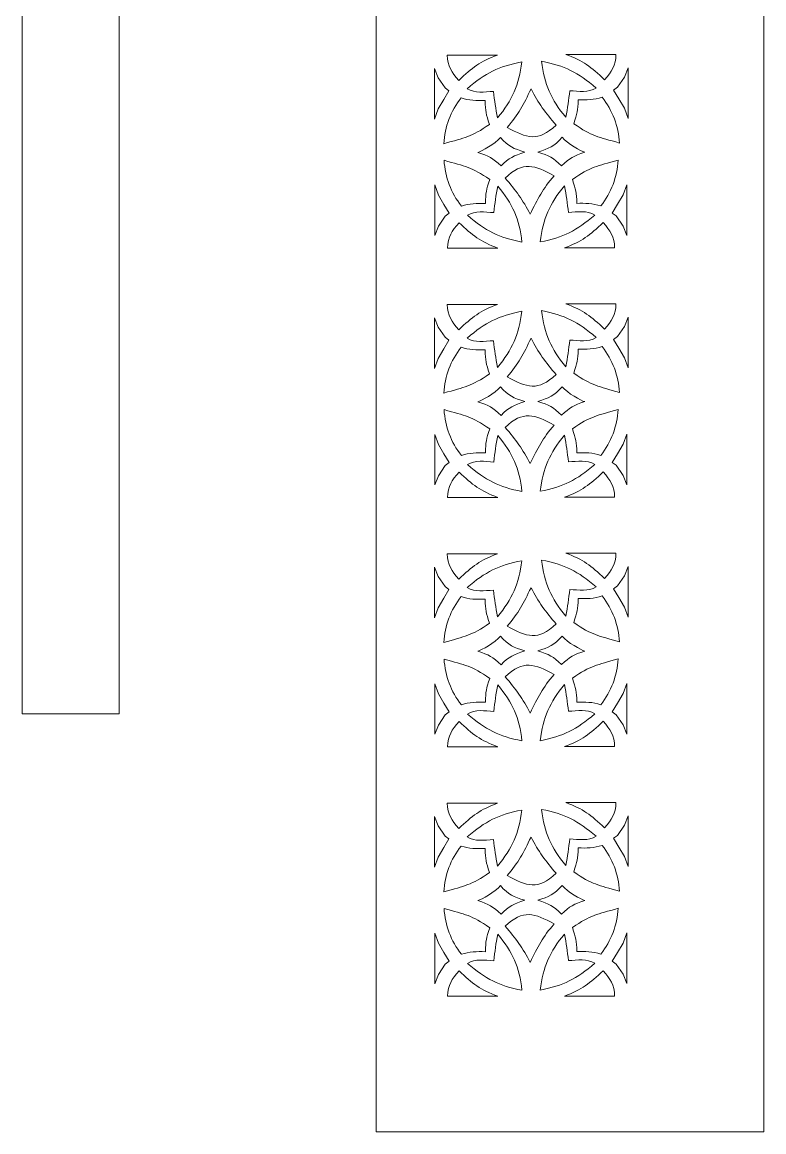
# Model space of a CAD drawing. Header units: millimetres. Extents: x -3017 to 373, y -1230 to 1400.
# Drawn here: x -1809 to -1426, y -1093 to -520 of the extents above; entities that cross this region are included whole.
import ezdxf

# ---------------------------------------------------------------- set-up
doc = ezdxf.new("R2010")
doc.units = ezdxf.units.MM
doc.header["$MEASUREMENT"] = 0
doc.layers.add('Katman 1', color=7, linetype='Continuous')

msp = doc.modelspace()

# ---------------------------------------------------------------- linework, layer by layer
at = {"layer": 'Katman 1', "color": 250, "lineweight": 20}
for points in [[(-1626.484, -1092.609), (-1426.484, -1092.609), (-1426.484, 1207.391), (-1626.484, 1207.391), (-1626.484, -1092.609)], [(-1809.1335, -876.8259), (-1759.1335, -876.8259), (-1759.1335, 1023.1741), (-1809.1335, 1023.1741), (-1809.1335, -876.8259)]]:
    msp.add_lwpolyline(points, close=True, dxfattribs=at)
for points, knots in [([(-1589.7763, -536.6975), (-1589.6307, -542.5029), (-1587.6579, -545.5013), (-1583.8586, -549.7923), (-1576.9953, -543.2429), (-1572.7833, -539.933), (-1563.8479, -536.6964), (-1563.8479, -536.6964), (-1573.4989, -536.6964), (-1573.4989, -536.6964), (-1573.4989, -536.6964), (-1583.5643, -536.6917), (-1583.5643, -536.6917), (-1583.5643, -536.6917), (-1589.7763, -536.6975), (-1589.7763, -536.6975)], [0, 0, 0, 0, 0.2, 0.2, 0.2, 0.4, 0.4, 0.4, 0.6, 0.6, 0.6, 0.8, 0.8, 0.8, 1, 1, 1, 1]), ([(-1502.7694, -536.359), (-1502.9149, -542.1644), (-1504.8878, -545.1628), (-1508.687, -549.4538), (-1515.5504, -542.9044), (-1519.7623, -539.5945), (-1528.6978, -536.3579), (-1528.6978, -536.3579), (-1519.0467, -536.3579), (-1519.0467, -536.3579), (-1519.0467, -536.3579), (-1508.9814, -536.3532), (-1508.9814, -536.3532), (-1508.9814, -536.3532), (-1502.7694, -536.359), (-1502.7694, -536.359)], [0, 0, 0, 0, 0.2, 0.2, 0.2, 0.4, 0.4, 0.4, 0.6, 0.6, 0.6, 0.8, 0.8, 0.8, 1, 1, 1, 1]), ([(-1596.3426, -543.6308), (-1596.3426, -543.6308), (-1596.4369, -569.7409), (-1596.4369, -569.7409), (-1596.4369, -569.7409), (-1594.4859, -564.5477), (-1594.4859, -564.5477), (-1594.4859, -564.5477), (-1591.6521, -559.6633), (-1591.6521, -559.6633), (-1591.6521, -559.6633), (-1588.9227, -555.1715), (-1588.9227, -555.1715), (-1588.9227, -555.1715), (-1590.9708, -553.6629), (-1590.9708, -553.6629), (-1590.9708, -553.6629), (-1594.4417, -548.3888), (-1594.4417, -548.3888), (-1594.4417, -548.3888), (-1596.3426, -543.6308), (-1596.3426, -543.6308)], [0, 0, 0, 0, 0.14285714, 0.14285714, 0.14285714, 0.28571429, 0.28571429, 0.28571429, 0.42857143, 0.42857143, 0.42857143, 0.57142857, 0.57142857, 0.57142857, 0.71428571, 0.71428571, 0.71428571, 0.85714286, 0.85714286, 0.85714286, 1, 1, 1, 1]), ([(-1579.5142, -554.1066), (-1575.4334, -556.637), (-1570.6728, -555.7477), (-1565.9272, -555.4425), (-1565.4107, -560.3073), (-1564.8871, -564.3119), (-1563.8647, -569.1842), (-1556.3267, -559.9926), (-1552.7592, -552.2755), (-1551.4128, -540.2484), (-1563.2652, -542.5478), (-1570.1719, -546.0544), (-1579.5142, -554.1066)], [0, 0, 0, 0, 0.25, 0.25, 0.25, 0.5, 0.5, 0.5, 0.75, 0.75, 0.75, 1, 1, 1, 1]), ([(-1513.0315, -553.7681), (-1517.1123, -556.2985), (-1521.8728, -555.4092), (-1526.6185, -555.104), (-1527.1349, -559.9688), (-1527.6585, -563.9734), (-1528.681, -568.8458), (-1536.219, -559.6541), (-1539.7865, -551.937), (-1541.1328, -539.9099), (-1529.2804, -542.2093), (-1522.3737, -545.7159), (-1513.0315, -553.7681)], [0, 0, 0, 0, 0.25, 0.25, 0.25, 0.5, 0.5, 0.5, 0.75, 0.75, 0.75, 1, 1, 1, 1]), ([(-1496.5312, -543.2923), (-1496.5312, -543.2923), (-1496.4369, -569.4024), (-1496.4369, -569.4024), (-1496.4369, -569.4024), (-1498.3879, -564.2092), (-1498.3879, -564.2092), (-1498.3879, -564.2092), (-1501.2217, -559.3248), (-1501.2217, -559.3248), (-1501.2217, -559.3248), (-1503.9511, -554.833), (-1503.9511, -554.833), (-1503.9511, -554.833), (-1501.903, -553.3244), (-1501.903, -553.3244), (-1501.903, -553.3244), (-1498.4321, -548.0503), (-1498.4321, -548.0503), (-1498.4321, -548.0503), (-1496.5312, -543.2923), (-1496.5312, -543.2923)], [0, 0, 0, 0, 0.14285714, 0.14285714, 0.14285714, 0.28571429, 0.28571429, 0.28571429, 0.42857143, 0.42857143, 0.42857143, 0.57142857, 0.57142857, 0.57142857, 0.71428571, 0.71428571, 0.71428571, 0.85714286, 0.85714286, 0.85714286, 1, 1, 1, 1]), ([(-1558.8806, -574.0786), (-1553.0523, -567.2978), (-1550.4534, -562.3029), (-1546.5867, -554.194), (-1542.7418, -561.563), (-1539.1788, -566.5376), (-1533.6955, -572.8906), (-1542.8555, -581.775), (-1548.838, -579.5941), (-1558.8806, -574.0786)], [0, 0, 0, 0, 0.33333333, 0.33333333, 0.33333333, 0.66666667, 0.66666667, 0.66666667, 1, 1, 1, 1]), ([(-1582.6462, -558.8191), (-1588.1271, -565.7236), (-1590.9876, -573.7565), (-1591.6175, -582.4811), (-1580.611, -579.2818), (-1577.4409, -579.0724), (-1567.9966, -572.522), (-1569.8948, -566.971), (-1570.0797, -565.9981), (-1570.3062, -560.1363), (-1574.4906, -560.2597), (-1578.6706, -560.2096), (-1582.6462, -558.8191)], [0, 0, 0, 0, 0.25, 0.25, 0.25, 0.5, 0.5, 0.5, 0.75, 0.75, 0.75, 1, 1, 1, 1]), ([(-1509.8995, -558.4806), (-1504.4185, -565.3852), (-1501.558, -573.418), (-1500.9282, -582.1426), (-1511.9347, -578.9433), (-1515.1048, -578.7339), (-1524.549, -572.1835), (-1522.6508, -566.6325), (-1522.466, -565.6596), (-1522.2395, -559.7978), (-1518.0551, -559.9212), (-1513.875, -559.8711), (-1509.8995, -558.4806)], [0, 0, 0, 0, 0.25, 0.25, 0.25, 0.5, 0.5, 0.5, 0.75, 0.75, 0.75, 1, 1, 1, 1]), ([(-1574.0175, -586.941), (-1568.3715, -588.8615), (-1566.3315, -589.9245), (-1562.0547, -593.9824), (-1557.8947, -589.7762), (-1555.5061, -588.7058), (-1549.8304, -586.8466), (-1555.5894, -585.0071), (-1558.2555, -584.0329), (-1562.4001, -579.2173), (-1565.0167, -582.5747), (-1572.2356, -586.4942), (-1574.0175, -586.941)], [0, 0, 0, 0, 0.25, 0.25, 0.25, 0.5, 0.5, 0.5, 0.75, 0.75, 0.75, 1, 1, 1, 1]), ([(-1518.8928, -586.894), (-1524.5387, -588.8145), (-1526.5788, -589.8775), (-1530.8556, -593.9354), (-1535.0155, -589.7292), (-1537.4042, -588.6587), (-1543.0799, -586.7996), (-1537.3208, -584.9601), (-1534.6547, -583.9859), (-1530.5102, -579.1703), (-1527.8935, -582.5277), (-1520.6747, -586.4472), (-1518.8928, -586.894)], [0, 0, 0, 0, 0.25, 0.25, 0.25, 0.5, 0.5, 0.5, 0.75, 0.75, 0.75, 1, 1, 1, 1]), ([(-1582.5003, -614.6995), (-1587.9813, -607.7949), (-1590.8418, -599.762), (-1591.4716, -591.0374), (-1580.4651, -594.2368), (-1577.2951, -594.4461), (-1567.8508, -600.9966), (-1569.749, -606.5475), (-1569.9339, -607.5205), (-1570.1603, -613.3822), (-1574.3448, -613.2589), (-1578.5248, -613.3089), (-1582.5003, -614.6995)], [0, 0, 0, 0, 0.25, 0.25, 0.25, 0.5, 0.5, 0.5, 0.75, 0.75, 0.75, 1, 1, 1, 1]), ([(-1534.7042, -599.0286), (-1540.5325, -605.8094), (-1543.1314, -610.8043), (-1546.9981, -618.9132), (-1550.8429, -611.5442), (-1554.406, -606.5696), (-1559.8892, -600.2166), (-1550.7292, -591.3322), (-1544.7468, -593.5131), (-1534.7042, -599.0286)], [0, 0, 0, 0, 0.33333333, 0.33333333, 0.33333333, 0.66666667, 0.66666667, 0.66666667, 1, 1, 1, 1]), ([(-1510.5922, -614.616), (-1505.1113, -607.7115), (-1502.2508, -599.6786), (-1501.6209, -590.954), (-1512.6274, -594.1534), (-1515.7975, -594.3627), (-1525.2418, -600.9131), (-1523.3436, -606.4641), (-1523.1587, -607.437), (-1522.9322, -613.2988), (-1518.7478, -613.1755), (-1514.5678, -613.2255), (-1510.5922, -614.616)], [0, 0, 0, 0, 0.25, 0.25, 0.25, 0.5, 0.5, 0.5, 0.75, 0.75, 0.75, 1, 1, 1, 1]), ([(-1596.1967, -629.8877), (-1596.1967, -629.8877), (-1596.2911, -603.7777), (-1596.2911, -603.7777), (-1596.2911, -603.7777), (-1594.3401, -608.9708), (-1594.3401, -608.9708), (-1594.3401, -608.9708), (-1591.5062, -613.8553), (-1591.5062, -613.8553), (-1591.5062, -613.8553), (-1588.7769, -618.3471), (-1588.7769, -618.3471), (-1588.7769, -618.3471), (-1590.825, -619.8556), (-1590.825, -619.8556), (-1590.825, -619.8556), (-1594.2958, -625.1297), (-1594.2958, -625.1297), (-1594.2958, -625.1297), (-1596.1967, -629.8877), (-1596.1967, -629.8877)], [0, 0, 0, 0, 0.14285714, 0.14285714, 0.14285714, 0.28571429, 0.28571429, 0.28571429, 0.42857143, 0.42857143, 0.42857143, 0.57142857, 0.57142857, 0.57142857, 0.71428571, 0.71428571, 0.71428571, 0.85714286, 0.85714286, 0.85714286, 1, 1, 1, 1]), ([(-1579.3683, -619.4119), (-1575.2875, -616.8815), (-1570.527, -617.7708), (-1565.7813, -618.0761), (-1565.2649, -613.2113), (-1564.7413, -609.2067), (-1563.7188, -604.3343), (-1556.1808, -613.526), (-1552.6133, -621.2431), (-1551.267, -633.2702), (-1563.1194, -630.9707), (-1570.0261, -627.4642), (-1579.3683, -619.4119)], [0, 0, 0, 0, 0.25, 0.25, 0.25, 0.5, 0.5, 0.5, 0.75, 0.75, 0.75, 1, 1, 1, 1]), ([(-1513.7242, -619.3285), (-1517.805, -616.7981), (-1522.5656, -617.6874), (-1527.3112, -617.9926), (-1527.8277, -613.1279), (-1528.3513, -609.1232), (-1529.3738, -604.2509), (-1536.9117, -613.4426), (-1540.4792, -621.1596), (-1541.8256, -633.1867), (-1529.9732, -630.8873), (-1523.0665, -627.3807), (-1513.7242, -619.3285)], [0, 0, 0, 0, 0.25, 0.25, 0.25, 0.5, 0.5, 0.5, 0.75, 0.75, 0.75, 1, 1, 1, 1]), ([(-1497.224, -629.8043), (-1497.224, -629.8043), (-1497.1297, -603.6942), (-1497.1297, -603.6942), (-1497.1297, -603.6942), (-1499.0807, -608.8874), (-1499.0807, -608.8874), (-1499.0807, -608.8874), (-1501.9145, -613.7718), (-1501.9145, -613.7718), (-1501.9145, -613.7718), (-1504.6438, -618.2637), (-1504.6438, -618.2637), (-1504.6438, -618.2637), (-1502.5957, -619.7722), (-1502.5957, -619.7722), (-1502.5957, -619.7722), (-1499.1249, -625.0463), (-1499.1249, -625.0463), (-1499.1249, -625.0463), (-1497.224, -629.8043), (-1497.224, -629.8043)], [0, 0, 0, 0, 0.14285714, 0.14285714, 0.14285714, 0.28571429, 0.28571429, 0.28571429, 0.42857143, 0.42857143, 0.42857143, 0.57142857, 0.57142857, 0.57142857, 0.71428571, 0.71428571, 0.71428571, 0.85714286, 0.85714286, 0.85714286, 1, 1, 1, 1]), ([(-1589.6304, -636.3474), (-1589.4849, -630.542), (-1587.5121, -627.5436), (-1583.7128, -623.2526), (-1576.8494, -629.802), (-1572.6375, -633.1119), (-1563.7021, -636.3485), (-1563.7021, -636.3485), (-1573.3531, -636.3485), (-1573.3531, -636.3485), (-1573.3531, -636.3485), (-1583.4185, -636.3532), (-1583.4185, -636.3532), (-1583.4185, -636.3532), (-1589.6304, -636.3474), (-1589.6304, -636.3474)], [0, 0, 0, 0, 0.2, 0.2, 0.2, 0.4, 0.4, 0.4, 0.6, 0.6, 0.6, 0.8, 0.8, 0.8, 1, 1, 1, 1]), ([(-1503.4621, -636.2639), (-1503.6077, -630.4585), (-1505.5805, -627.4602), (-1509.3798, -623.1692), (-1516.2431, -629.7186), (-1520.4551, -633.0284), (-1529.3905, -636.2651), (-1529.3905, -636.2651), (-1519.7395, -636.2651), (-1519.7395, -636.2651), (-1519.7395, -636.2651), (-1509.6741, -636.2698), (-1509.6741, -636.2698), (-1509.6741, -636.2698), (-1503.4621, -636.2639), (-1503.4621, -636.2639)], [0, 0, 0, 0, 0.2, 0.2, 0.2, 0.4, 0.4, 0.4, 0.6, 0.6, 0.6, 0.8, 0.8, 0.8, 1, 1, 1, 1]), ([(-1589.7763, -665.4475), (-1589.6307, -671.2529), (-1587.6579, -674.2513), (-1583.8586, -678.5423), (-1576.9953, -671.9929), (-1572.7833, -668.683), (-1563.8479, -665.4464), (-1563.8479, -665.4464), (-1573.4989, -665.4464), (-1573.4989, -665.4464), (-1573.4989, -665.4464), (-1583.5643, -665.4417), (-1583.5643, -665.4417), (-1583.5643, -665.4417), (-1589.7763, -665.4475), (-1589.7763, -665.4475)], [0, 0, 0, 0, 0.2, 0.2, 0.2, 0.4, 0.4, 0.4, 0.6, 0.6, 0.6, 0.8, 0.8, 0.8, 1, 1, 1, 1]), ([(-1579.5142, -682.8566), (-1575.4334, -685.387), (-1570.6728, -684.4977), (-1565.9272, -684.1925), (-1565.4107, -689.0573), (-1564.8871, -693.0619), (-1563.8647, -697.9342), (-1556.3267, -688.7426), (-1552.7592, -681.0255), (-1551.4128, -668.9984), (-1563.2652, -671.2978), (-1570.1719, -674.8044), (-1579.5142, -682.8566)], [0, 0, 0, 0, 0.25, 0.25, 0.25, 0.5, 0.5, 0.5, 0.75, 0.75, 0.75, 1, 1, 1, 1]), ([(-1513.0315, -682.5181), (-1517.1123, -685.0485), (-1521.8728, -684.1592), (-1526.6185, -683.854), (-1527.1349, -688.7188), (-1527.6585, -692.7234), (-1528.681, -697.5958), (-1536.219, -688.4041), (-1539.7865, -680.687), (-1541.1328, -668.6599), (-1529.2804, -670.9593), (-1522.3737, -674.4659), (-1513.0315, -682.5181)], [0, 0, 0, 0, 0.25, 0.25, 0.25, 0.5, 0.5, 0.5, 0.75, 0.75, 0.75, 1, 1, 1, 1]), ([(-1502.7694, -665.109), (-1502.9149, -670.9144), (-1504.8878, -673.9128), (-1508.687, -678.2038), (-1515.5504, -671.6544), (-1519.7623, -668.3445), (-1528.6978, -665.1079), (-1528.6978, -665.1079), (-1519.0467, -665.1079), (-1519.0467, -665.1079), (-1519.0467, -665.1079), (-1508.9814, -665.1032), (-1508.9814, -665.1032), (-1508.9814, -665.1032), (-1502.7694, -665.109), (-1502.7694, -665.109)], [0, 0, 0, 0, 0.2, 0.2, 0.2, 0.4, 0.4, 0.4, 0.6, 0.6, 0.6, 0.8, 0.8, 0.8, 1, 1, 1, 1]), ([(-1596.3426, -672.3808), (-1596.3426, -672.3808), (-1596.4369, -698.4909), (-1596.4369, -698.4909), (-1596.4369, -698.4909), (-1594.4859, -693.2977), (-1594.4859, -693.2977), (-1594.4859, -693.2977), (-1591.6521, -688.4133), (-1591.6521, -688.4133), (-1591.6521, -688.4133), (-1588.9227, -683.9215), (-1588.9227, -683.9215), (-1588.9227, -683.9215), (-1590.9708, -682.4129), (-1590.9708, -682.4129), (-1590.9708, -682.4129), (-1594.4417, -677.1388), (-1594.4417, -677.1388), (-1594.4417, -677.1388), (-1596.3426, -672.3808), (-1596.3426, -672.3808)], [0, 0, 0, 0, 0.14285714, 0.14285714, 0.14285714, 0.28571429, 0.28571429, 0.28571429, 0.42857143, 0.42857143, 0.42857143, 0.57142857, 0.57142857, 0.57142857, 0.71428571, 0.71428571, 0.71428571, 0.85714286, 0.85714286, 0.85714286, 1, 1, 1, 1]), ([(-1496.5312, -672.0423), (-1496.5312, -672.0423), (-1496.4369, -698.1524), (-1496.4369, -698.1524), (-1496.4369, -698.1524), (-1498.3879, -692.9592), (-1498.3879, -692.9592), (-1498.3879, -692.9592), (-1501.2217, -688.0748), (-1501.2217, -688.0748), (-1501.2217, -688.0748), (-1503.9511, -683.583), (-1503.9511, -683.583), (-1503.9511, -683.583), (-1501.903, -682.0744), (-1501.903, -682.0744), (-1501.903, -682.0744), (-1498.4321, -676.8003), (-1498.4321, -676.8003), (-1498.4321, -676.8003), (-1496.5312, -672.0423), (-1496.5312, -672.0423)], [0, 0, 0, 0, 0.14285714, 0.14285714, 0.14285714, 0.28571429, 0.28571429, 0.28571429, 0.42857143, 0.42857143, 0.42857143, 0.57142857, 0.57142857, 0.57142857, 0.71428571, 0.71428571, 0.71428571, 0.85714286, 0.85714286, 0.85714286, 1, 1, 1, 1]), ([(-1558.8806, -702.8286), (-1553.0523, -696.0478), (-1550.4534, -691.0529), (-1546.5867, -682.944), (-1542.7418, -690.313), (-1539.1788, -695.2876), (-1533.6955, -701.6406), (-1542.8555, -710.525), (-1548.838, -708.3441), (-1558.8806, -702.8286)], [0, 0, 0, 0, 0.33333333, 0.33333333, 0.33333333, 0.66666667, 0.66666667, 0.66666667, 1, 1, 1, 1]), ([(-1509.8995, -687.2306), (-1504.4185, -694.1352), (-1501.558, -702.168), (-1500.9282, -710.8926), (-1511.9347, -707.6933), (-1515.1048, -707.4839), (-1524.549, -700.9335), (-1522.6508, -695.3825), (-1522.466, -694.4096), (-1522.2395, -688.5478), (-1518.0551, -688.6712), (-1513.875, -688.6211), (-1509.8995, -687.2306)], [0, 0, 0, 0, 0.25, 0.25, 0.25, 0.5, 0.5, 0.5, 0.75, 0.75, 0.75, 1, 1, 1, 1]), ([(-1582.6462, -687.5691), (-1588.1271, -694.4736), (-1590.9876, -702.5065), (-1591.6175, -711.2311), (-1580.611, -708.0318), (-1577.4409, -707.8224), (-1567.9966, -701.272), (-1569.8948, -695.721), (-1570.0797, -694.7481), (-1570.3062, -688.8863), (-1574.4906, -689.0097), (-1578.6706, -688.9596), (-1582.6462, -687.5691)], [0, 0, 0, 0, 0.25, 0.25, 0.25, 0.5, 0.5, 0.5, 0.75, 0.75, 0.75, 1, 1, 1, 1]), ([(-1574.0175, -715.691), (-1568.3715, -717.6115), (-1566.3315, -718.6745), (-1562.0547, -722.7324), (-1557.8947, -718.5262), (-1555.5061, -717.4558), (-1549.8304, -715.5966), (-1555.5894, -713.7571), (-1558.2555, -712.7829), (-1562.4001, -707.9673), (-1565.0167, -711.3247), (-1572.2356, -715.2442), (-1574.0175, -715.691)], [0, 0, 0, 0, 0.25, 0.25, 0.25, 0.5, 0.5, 0.5, 0.75, 0.75, 0.75, 1, 1, 1, 1]), ([(-1518.8928, -715.644), (-1524.5387, -717.5645), (-1526.5788, -718.6275), (-1530.8556, -722.6854), (-1535.0155, -718.4792), (-1537.4042, -717.4087), (-1543.0799, -715.5496), (-1537.3208, -713.7101), (-1534.6547, -712.7359), (-1530.5102, -707.9203), (-1527.8935, -711.2777), (-1520.6747, -715.1972), (-1518.8928, -715.644)], [0, 0, 0, 0, 0.25, 0.25, 0.25, 0.5, 0.5, 0.5, 0.75, 0.75, 0.75, 1, 1, 1, 1]), ([(-1582.5003, -743.4495), (-1587.9813, -736.5449), (-1590.8418, -728.512), (-1591.4716, -719.7874), (-1580.4651, -722.9868), (-1577.2951, -723.1961), (-1567.8508, -729.7466), (-1569.749, -735.2975), (-1569.9339, -736.2705), (-1570.1603, -742.1322), (-1574.3448, -742.0089), (-1578.5248, -742.0589), (-1582.5003, -743.4495)], [0, 0, 0, 0, 0.25, 0.25, 0.25, 0.5, 0.5, 0.5, 0.75, 0.75, 0.75, 1, 1, 1, 1]), ([(-1534.7042, -727.7786), (-1540.5325, -734.5594), (-1543.1314, -739.5543), (-1546.9981, -747.6632), (-1550.8429, -740.2942), (-1554.406, -735.3196), (-1559.8892, -728.9666), (-1550.7292, -720.0822), (-1544.7468, -722.2631), (-1534.7042, -727.7786)], [0, 0, 0, 0, 0.33333333, 0.33333333, 0.33333333, 0.66666667, 0.66666667, 0.66666667, 1, 1, 1, 1]), ([(-1510.5922, -743.366), (-1505.1113, -736.4615), (-1502.2508, -728.4286), (-1501.6209, -719.704), (-1512.6274, -722.9034), (-1515.7975, -723.1127), (-1525.2418, -729.6631), (-1523.3436, -735.2141), (-1523.1587, -736.187), (-1522.9322, -742.0488), (-1518.7478, -741.9255), (-1514.5678, -741.9755), (-1510.5922, -743.366)], [0, 0, 0, 0, 0.25, 0.25, 0.25, 0.5, 0.5, 0.5, 0.75, 0.75, 0.75, 1, 1, 1, 1]), ([(-1596.1967, -758.6377), (-1596.1967, -758.6377), (-1596.2911, -732.5277), (-1596.2911, -732.5277), (-1596.2911, -732.5277), (-1594.3401, -737.7208), (-1594.3401, -737.7208), (-1594.3401, -737.7208), (-1591.5062, -742.6053), (-1591.5062, -742.6053), (-1591.5062, -742.6053), (-1588.7769, -747.0971), (-1588.7769, -747.0971), (-1588.7769, -747.0971), (-1590.825, -748.6056), (-1590.825, -748.6056), (-1590.825, -748.6056), (-1594.2958, -753.8797), (-1594.2958, -753.8797), (-1594.2958, -753.8797), (-1596.1967, -758.6377), (-1596.1967, -758.6377)], [0, 0, 0, 0, 0.14285714, 0.14285714, 0.14285714, 0.28571429, 0.28571429, 0.28571429, 0.42857143, 0.42857143, 0.42857143, 0.57142857, 0.57142857, 0.57142857, 0.71428571, 0.71428571, 0.71428571, 0.85714286, 0.85714286, 0.85714286, 1, 1, 1, 1]), ([(-1579.3683, -748.1619), (-1575.2875, -745.6315), (-1570.527, -746.5208), (-1565.7813, -746.8261), (-1565.2649, -741.9613), (-1564.7413, -737.9567), (-1563.7188, -733.0843), (-1556.1808, -742.276), (-1552.6133, -749.9931), (-1551.267, -762.0202), (-1563.1194, -759.7207), (-1570.0261, -756.2142), (-1579.3683, -748.1619)], [0, 0, 0, 0, 0.25, 0.25, 0.25, 0.5, 0.5, 0.5, 0.75, 0.75, 0.75, 1, 1, 1, 1]), ([(-1513.7242, -748.0785), (-1517.805, -745.5481), (-1522.5656, -746.4374), (-1527.3112, -746.7426), (-1527.8277, -741.8779), (-1528.3513, -737.8732), (-1529.3738, -733.0009), (-1536.9117, -742.1926), (-1540.4792, -749.9096), (-1541.8256, -761.9367), (-1529.9732, -759.6373), (-1523.0665, -756.1307), (-1513.7242, -748.0785)], [0, 0, 0, 0, 0.25, 0.25, 0.25, 0.5, 0.5, 0.5, 0.75, 0.75, 0.75, 1, 1, 1, 1]), ([(-1497.224, -758.5543), (-1497.224, -758.5543), (-1497.1297, -732.4442), (-1497.1297, -732.4442), (-1497.1297, -732.4442), (-1499.0807, -737.6374), (-1499.0807, -737.6374), (-1499.0807, -737.6374), (-1501.9145, -742.5218), (-1501.9145, -742.5218), (-1501.9145, -742.5218), (-1504.6438, -747.0137), (-1504.6438, -747.0137), (-1504.6438, -747.0137), (-1502.5957, -748.5222), (-1502.5957, -748.5222), (-1502.5957, -748.5222), (-1499.1249, -753.7963), (-1499.1249, -753.7963), (-1499.1249, -753.7963), (-1497.224, -758.5543), (-1497.224, -758.5543)], [0, 0, 0, 0, 0.14285714, 0.14285714, 0.14285714, 0.28571429, 0.28571429, 0.28571429, 0.42857143, 0.42857143, 0.42857143, 0.57142857, 0.57142857, 0.57142857, 0.71428571, 0.71428571, 0.71428571, 0.85714286, 0.85714286, 0.85714286, 1, 1, 1, 1]), ([(-1589.6304, -765.0974), (-1589.4849, -759.292), (-1587.5121, -756.2936), (-1583.7128, -752.0026), (-1576.8494, -758.552), (-1572.6375, -761.8619), (-1563.7021, -765.0985), (-1563.7021, -765.0985), (-1573.3531, -765.0985), (-1573.3531, -765.0985), (-1573.3531, -765.0985), (-1583.4185, -765.1032), (-1583.4185, -765.1032), (-1583.4185, -765.1032), (-1589.6304, -765.0974), (-1589.6304, -765.0974)], [0, 0, 0, 0, 0.2, 0.2, 0.2, 0.4, 0.4, 0.4, 0.6, 0.6, 0.6, 0.8, 0.8, 0.8, 1, 1, 1, 1]), ([(-1503.4621, -765.0139), (-1503.6077, -759.2085), (-1505.5805, -756.2102), (-1509.3798, -751.9192), (-1516.2431, -758.4686), (-1520.4551, -761.7784), (-1529.3905, -765.0151), (-1529.3905, -765.0151), (-1519.7395, -765.0151), (-1519.7395, -765.0151), (-1519.7395, -765.0151), (-1509.6741, -765.0198), (-1509.6741, -765.0198), (-1509.6741, -765.0198), (-1503.4621, -765.0139), (-1503.4621, -765.0139)], [0, 0, 0, 0, 0.2, 0.2, 0.2, 0.4, 0.4, 0.4, 0.6, 0.6, 0.6, 0.8, 0.8, 0.8, 1, 1, 1, 1]), ([(-1589.7763, -794.1975), (-1589.6307, -800.0029), (-1587.6579, -803.0013), (-1583.8586, -807.2923), (-1576.9953, -800.7429), (-1572.7833, -797.433), (-1563.8479, -794.1964), (-1563.8479, -794.1964), (-1573.4989, -794.1964), (-1573.4989, -794.1964), (-1573.4989, -794.1964), (-1583.5643, -794.1917), (-1583.5643, -794.1917), (-1583.5643, -794.1917), (-1589.7763, -794.1975), (-1589.7763, -794.1975)], [0, 0, 0, 0, 0.2, 0.2, 0.2, 0.4, 0.4, 0.4, 0.6, 0.6, 0.6, 0.8, 0.8, 0.8, 1, 1, 1, 1]), ([(-1502.7694, -793.859), (-1502.9149, -799.6644), (-1504.8878, -802.6628), (-1508.687, -806.9538), (-1515.5504, -800.4044), (-1519.7623, -797.0945), (-1528.6978, -793.8579), (-1528.6978, -793.8579), (-1519.0467, -793.8579), (-1519.0467, -793.8579), (-1519.0467, -793.8579), (-1508.9814, -793.8532), (-1508.9814, -793.8532), (-1508.9814, -793.8532), (-1502.7694, -793.859), (-1502.7694, -793.859)], [0, 0, 0, 0, 0.2, 0.2, 0.2, 0.4, 0.4, 0.4, 0.6, 0.6, 0.6, 0.8, 0.8, 0.8, 1, 1, 1, 1]), ([(-1596.3426, -801.1308), (-1596.3426, -801.1308), (-1596.4369, -827.2409), (-1596.4369, -827.2409), (-1596.4369, -827.2409), (-1594.4859, -822.0477), (-1594.4859, -822.0477), (-1594.4859, -822.0477), (-1591.6521, -817.1633), (-1591.6521, -817.1633), (-1591.6521, -817.1633), (-1588.9227, -812.6715), (-1588.9227, -812.6715), (-1588.9227, -812.6715), (-1590.9708, -811.1629), (-1590.9708, -811.1629), (-1590.9708, -811.1629), (-1594.4417, -805.8888), (-1594.4417, -805.8888), (-1594.4417, -805.8888), (-1596.3426, -801.1308), (-1596.3426, -801.1308)], [0, 0, 0, 0, 0.14285714, 0.14285714, 0.14285714, 0.28571429, 0.28571429, 0.28571429, 0.42857143, 0.42857143, 0.42857143, 0.57142857, 0.57142857, 0.57142857, 0.71428571, 0.71428571, 0.71428571, 0.85714286, 0.85714286, 0.85714286, 1, 1, 1, 1]), ([(-1579.5142, -811.6066), (-1575.4334, -814.137), (-1570.6728, -813.2477), (-1565.9272, -812.9425), (-1565.4107, -817.8073), (-1564.8871, -821.8119), (-1563.8647, -826.6842), (-1556.3267, -817.4926), (-1552.7592, -809.7755), (-1551.4128, -797.7484), (-1563.2652, -800.0478), (-1570.1719, -803.5544), (-1579.5142, -811.6066)], [0, 0, 0, 0, 0.25, 0.25, 0.25, 0.5, 0.5, 0.5, 0.75, 0.75, 0.75, 1, 1, 1, 1]), ([(-1513.0315, -811.2681), (-1517.1123, -813.7985), (-1521.8728, -812.9092), (-1526.6185, -812.604), (-1527.1349, -817.4688), (-1527.6585, -821.4734), (-1528.681, -826.3458), (-1536.219, -817.1541), (-1539.7865, -809.437), (-1541.1328, -797.4099), (-1529.2804, -799.7093), (-1522.3737, -803.2159), (-1513.0315, -811.2681)], [0, 0, 0, 0, 0.25, 0.25, 0.25, 0.5, 0.5, 0.5, 0.75, 0.75, 0.75, 1, 1, 1, 1]), ([(-1496.5312, -800.7923), (-1496.5312, -800.7923), (-1496.4369, -826.9024), (-1496.4369, -826.9024), (-1496.4369, -826.9024), (-1498.3879, -821.7092), (-1498.3879, -821.7092), (-1498.3879, -821.7092), (-1501.2217, -816.8248), (-1501.2217, -816.8248), (-1501.2217, -816.8248), (-1503.9511, -812.333), (-1503.9511, -812.333), (-1503.9511, -812.333), (-1501.903, -810.8244), (-1501.903, -810.8244), (-1501.903, -810.8244), (-1498.4321, -805.5503), (-1498.4321, -805.5503), (-1498.4321, -805.5503), (-1496.5312, -800.7923), (-1496.5312, -800.7923)], [0, 0, 0, 0, 0.14285714, 0.14285714, 0.14285714, 0.28571429, 0.28571429, 0.28571429, 0.42857143, 0.42857143, 0.42857143, 0.57142857, 0.57142857, 0.57142857, 0.71428571, 0.71428571, 0.71428571, 0.85714286, 0.85714286, 0.85714286, 1, 1, 1, 1]), ([(-1558.8806, -831.5786), (-1553.0523, -824.7978), (-1550.4534, -819.8029), (-1546.5867, -811.694), (-1542.7418, -819.063), (-1539.1788, -824.0376), (-1533.6955, -830.3906), (-1542.8555, -839.275), (-1548.838, -837.0941), (-1558.8806, -831.5786)], [0, 0, 0, 0, 0.33333333, 0.33333333, 0.33333333, 0.66666667, 0.66666667, 0.66666667, 1, 1, 1, 1]), ([(-1582.6462, -816.3191), (-1588.1271, -823.2236), (-1590.9876, -831.2565), (-1591.6175, -839.9811), (-1580.611, -836.7818), (-1577.4409, -836.5724), (-1567.9966, -830.022), (-1569.8948, -824.471), (-1570.0797, -823.4981), (-1570.3062, -817.6363), (-1574.4906, -817.7597), (-1578.6706, -817.7096), (-1582.6462, -816.3191)], [0, 0, 0, 0, 0.25, 0.25, 0.25, 0.5, 0.5, 0.5, 0.75, 0.75, 0.75, 1, 1, 1, 1]), ([(-1509.8995, -815.9806), (-1504.4185, -822.8852), (-1501.558, -830.918), (-1500.9282, -839.6426), (-1511.9347, -836.4433), (-1515.1048, -836.2339), (-1524.549, -829.6835), (-1522.6508, -824.1325), (-1522.466, -823.1596), (-1522.2395, -817.2978), (-1518.0551, -817.4212), (-1513.875, -817.3711), (-1509.8995, -815.9806)], [0, 0, 0, 0, 0.25, 0.25, 0.25, 0.5, 0.5, 0.5, 0.75, 0.75, 0.75, 1, 1, 1, 1]), ([(-1574.0175, -844.441), (-1568.3715, -846.3615), (-1566.3315, -847.4245), (-1562.0547, -851.4824), (-1557.8947, -847.2762), (-1555.5061, -846.2058), (-1549.8304, -844.3466), (-1555.5894, -842.5071), (-1558.2555, -841.5329), (-1562.4001, -836.7173), (-1565.0167, -840.0747), (-1572.2356, -843.9942), (-1574.0175, -844.441)], [0, 0, 0, 0, 0.25, 0.25, 0.25, 0.5, 0.5, 0.5, 0.75, 0.75, 0.75, 1, 1, 1, 1]), ([(-1518.8928, -844.394), (-1524.5387, -846.3145), (-1526.5788, -847.3775), (-1530.8556, -851.4354), (-1535.0155, -847.2292), (-1537.4042, -846.1587), (-1543.0799, -844.2996), (-1537.3208, -842.4601), (-1534.6547, -841.4859), (-1530.5102, -836.6703), (-1527.8935, -840.0277), (-1520.6747, -843.9472), (-1518.8928, -844.394)], [0, 0, 0, 0, 0.25, 0.25, 0.25, 0.5, 0.5, 0.5, 0.75, 0.75, 0.75, 1, 1, 1, 1]), ([(-1582.5003, -872.1995), (-1587.9813, -865.2949), (-1590.8418, -857.262), (-1591.4716, -848.5374), (-1580.4651, -851.7368), (-1577.2951, -851.9461), (-1567.8508, -858.4966), (-1569.749, -864.0475), (-1569.9339, -865.0205), (-1570.1603, -870.8822), (-1574.3448, -870.7589), (-1578.5248, -870.8089), (-1582.5003, -872.1995)], [0, 0, 0, 0, 0.25, 0.25, 0.25, 0.5, 0.5, 0.5, 0.75, 0.75, 0.75, 1, 1, 1, 1]), ([(-1534.7042, -856.5286), (-1540.5325, -863.3094), (-1543.1314, -868.3043), (-1546.9981, -876.4132), (-1550.8429, -869.0442), (-1554.406, -864.0696), (-1559.8892, -857.7166), (-1550.7292, -848.8322), (-1544.7468, -851.0131), (-1534.7042, -856.5286)], [0, 0, 0, 0, 0.33333333, 0.33333333, 0.33333333, 0.66666667, 0.66666667, 0.66666667, 1, 1, 1, 1]), ([(-1510.5922, -872.116), (-1505.1113, -865.2115), (-1502.2508, -857.1786), (-1501.6209, -848.454), (-1512.6274, -851.6534), (-1515.7975, -851.8627), (-1525.2418, -858.4131), (-1523.3436, -863.9641), (-1523.1587, -864.937), (-1522.9322, -870.7988), (-1518.7478, -870.6755), (-1514.5678, -870.7255), (-1510.5922, -872.116)], [0, 0, 0, 0, 0.25, 0.25, 0.25, 0.5, 0.5, 0.5, 0.75, 0.75, 0.75, 1, 1, 1, 1]), ([(-1596.1967, -887.3877), (-1596.1967, -887.3877), (-1596.2911, -861.2777), (-1596.2911, -861.2777), (-1596.2911, -861.2777), (-1594.3401, -866.4708), (-1594.3401, -866.4708), (-1594.3401, -866.4708), (-1591.5062, -871.3553), (-1591.5062, -871.3553), (-1591.5062, -871.3553), (-1588.7769, -875.8471), (-1588.7769, -875.8471), (-1588.7769, -875.8471), (-1590.825, -877.3556), (-1590.825, -877.3556), (-1590.825, -877.3556), (-1594.2958, -882.6297), (-1594.2958, -882.6297), (-1594.2958, -882.6297), (-1596.1967, -887.3877), (-1596.1967, -887.3877)], [0, 0, 0, 0, 0.14285714, 0.14285714, 0.14285714, 0.28571429, 0.28571429, 0.28571429, 0.42857143, 0.42857143, 0.42857143, 0.57142857, 0.57142857, 0.57142857, 0.71428571, 0.71428571, 0.71428571, 0.85714286, 0.85714286, 0.85714286, 1, 1, 1, 1]), ([(-1579.3683, -876.9119), (-1575.2875, -874.3815), (-1570.527, -875.2708), (-1565.7813, -875.5761), (-1565.2649, -870.7113), (-1564.7413, -866.7067), (-1563.7188, -861.8343), (-1556.1808, -871.026), (-1552.6133, -878.7431), (-1551.267, -890.7702), (-1563.1194, -888.4707), (-1570.0261, -884.9642), (-1579.3683, -876.9119)], [0, 0, 0, 0, 0.25, 0.25, 0.25, 0.5, 0.5, 0.5, 0.75, 0.75, 0.75, 1, 1, 1, 1]), ([(-1513.7242, -876.8285), (-1517.805, -874.2981), (-1522.5656, -875.1874), (-1527.3112, -875.4926), (-1527.8277, -870.6279), (-1528.3513, -866.6232), (-1529.3738, -861.7509), (-1536.9117, -870.9426), (-1540.4792, -878.6596), (-1541.8256, -890.6867), (-1529.9732, -888.3873), (-1523.0665, -884.8807), (-1513.7242, -876.8285)], [0, 0, 0, 0, 0.25, 0.25, 0.25, 0.5, 0.5, 0.5, 0.75, 0.75, 0.75, 1, 1, 1, 1]), ([(-1497.224, -887.3043), (-1497.224, -887.3043), (-1497.1297, -861.1942), (-1497.1297, -861.1942), (-1497.1297, -861.1942), (-1499.0807, -866.3874), (-1499.0807, -866.3874), (-1499.0807, -866.3874), (-1501.9145, -871.2718), (-1501.9145, -871.2718), (-1501.9145, -871.2718), (-1504.6438, -875.7637), (-1504.6438, -875.7637), (-1504.6438, -875.7637), (-1502.5957, -877.2722), (-1502.5957, -877.2722), (-1502.5957, -877.2722), (-1499.1249, -882.5463), (-1499.1249, -882.5463), (-1499.1249, -882.5463), (-1497.224, -887.3043), (-1497.224, -887.3043)], [0, 0, 0, 0, 0.14285714, 0.14285714, 0.14285714, 0.28571429, 0.28571429, 0.28571429, 0.42857143, 0.42857143, 0.42857143, 0.57142857, 0.57142857, 0.57142857, 0.71428571, 0.71428571, 0.71428571, 0.85714286, 0.85714286, 0.85714286, 1, 1, 1, 1]), ([(-1589.6304, -893.8474), (-1589.4849, -888.042), (-1587.5121, -885.0436), (-1583.7128, -880.7526), (-1576.8494, -887.302), (-1572.6375, -890.6119), (-1563.7021, -893.8485), (-1563.7021, -893.8485), (-1573.3531, -893.8485), (-1573.3531, -893.8485), (-1573.3531, -893.8485), (-1583.4185, -893.8532), (-1583.4185, -893.8532), (-1583.4185, -893.8532), (-1589.6304, -893.8474), (-1589.6304, -893.8474)], [0, 0, 0, 0, 0.2, 0.2, 0.2, 0.4, 0.4, 0.4, 0.6, 0.6, 0.6, 0.8, 0.8, 0.8, 1, 1, 1, 1]), ([(-1503.4621, -893.7639), (-1503.6077, -887.9585), (-1505.5805, -884.9602), (-1509.3798, -880.6692), (-1516.2431, -887.2186), (-1520.4551, -890.5284), (-1529.3905, -893.7651), (-1529.3905, -893.7651), (-1519.7395, -893.7651), (-1519.7395, -893.7651), (-1519.7395, -893.7651), (-1509.6741, -893.7698), (-1509.6741, -893.7698), (-1509.6741, -893.7698), (-1503.4621, -893.7639), (-1503.4621, -893.7639)], [0, 0, 0, 0, 0.2, 0.2, 0.2, 0.4, 0.4, 0.4, 0.6, 0.6, 0.6, 0.8, 0.8, 0.8, 1, 1, 1, 1]), ([(-1589.7763, -922.9475), (-1589.6307, -928.7529), (-1587.6579, -931.7513), (-1583.8586, -936.0423), (-1576.9953, -929.4929), (-1572.7833, -926.183), (-1563.8479, -922.9464), (-1563.8479, -922.9464), (-1573.4989, -922.9464), (-1573.4989, -922.9464), (-1573.4989, -922.9464), (-1583.5643, -922.9417), (-1583.5643, -922.9417), (-1583.5643, -922.9417), (-1589.7763, -922.9475), (-1589.7763, -922.9475)], [0, 0, 0, 0, 0.2, 0.2, 0.2, 0.4, 0.4, 0.4, 0.6, 0.6, 0.6, 0.8, 0.8, 0.8, 1, 1, 1, 1]), ([(-1579.5142, -940.3566), (-1575.4334, -942.887), (-1570.6728, -941.9977), (-1565.9272, -941.6925), (-1565.4107, -946.5573), (-1564.8871, -950.5619), (-1563.8647, -955.4342), (-1556.3267, -946.2426), (-1552.7592, -938.5255), (-1551.4128, -926.4984), (-1563.2652, -928.7978), (-1570.1719, -932.3044), (-1579.5142, -940.3566)], [0, 0, 0, 0, 0.25, 0.25, 0.25, 0.5, 0.5, 0.5, 0.75, 0.75, 0.75, 1, 1, 1, 1]), ([(-1513.0315, -940.0181), (-1517.1123, -942.5485), (-1521.8728, -941.6592), (-1526.6185, -941.354), (-1527.1349, -946.2188), (-1527.6585, -950.2234), (-1528.681, -955.0958), (-1536.219, -945.9041), (-1539.7865, -938.187), (-1541.1328, -926.1599), (-1529.2804, -928.4593), (-1522.3737, -931.9659), (-1513.0315, -940.0181)], [0, 0, 0, 0, 0.25, 0.25, 0.25, 0.5, 0.5, 0.5, 0.75, 0.75, 0.75, 1, 1, 1, 1]), ([(-1502.7694, -922.609), (-1502.9149, -928.4144), (-1504.8878, -931.4128), (-1508.687, -935.7038), (-1515.5504, -929.1544), (-1519.7623, -925.8445), (-1528.6978, -922.6079), (-1528.6978, -922.6079), (-1519.0467, -922.6079), (-1519.0467, -922.6079), (-1519.0467, -922.6079), (-1508.9814, -922.6032), (-1508.9814, -922.6032), (-1508.9814, -922.6032), (-1502.7694, -922.609), (-1502.7694, -922.609)], [0, 0, 0, 0, 0.2, 0.2, 0.2, 0.4, 0.4, 0.4, 0.6, 0.6, 0.6, 0.8, 0.8, 0.8, 1, 1, 1, 1]), ([(-1596.3426, -929.8808), (-1596.3426, -929.8808), (-1596.4369, -955.9909), (-1596.4369, -955.9909), (-1596.4369, -955.9909), (-1594.4859, -950.7977), (-1594.4859, -950.7977), (-1594.4859, -950.7977), (-1591.6521, -945.9133), (-1591.6521, -945.9133), (-1591.6521, -945.9133), (-1588.9227, -941.4215), (-1588.9227, -941.4215), (-1588.9227, -941.4215), (-1590.9708, -939.9129), (-1590.9708, -939.9129), (-1590.9708, -939.9129), (-1594.4417, -934.6388), (-1594.4417, -934.6388), (-1594.4417, -934.6388), (-1596.3426, -929.8808), (-1596.3426, -929.8808)], [0, 0, 0, 0, 0.14285714, 0.14285714, 0.14285714, 0.28571429, 0.28571429, 0.28571429, 0.42857143, 0.42857143, 0.42857143, 0.57142857, 0.57142857, 0.57142857, 0.71428571, 0.71428571, 0.71428571, 0.85714286, 0.85714286, 0.85714286, 1, 1, 1, 1]), ([(-1496.5312, -929.5423), (-1496.5312, -929.5423), (-1496.4369, -955.6524), (-1496.4369, -955.6524), (-1496.4369, -955.6524), (-1498.3879, -950.4592), (-1498.3879, -950.4592), (-1498.3879, -950.4592), (-1501.2217, -945.5748), (-1501.2217, -945.5748), (-1501.2217, -945.5748), (-1503.9511, -941.083), (-1503.9511, -941.083), (-1503.9511, -941.083), (-1501.903, -939.5744), (-1501.903, -939.5744), (-1501.903, -939.5744), (-1498.4321, -934.3003), (-1498.4321, -934.3003), (-1498.4321, -934.3003), (-1496.5312, -929.5423), (-1496.5312, -929.5423)], [0, 0, 0, 0, 0.14285714, 0.14285714, 0.14285714, 0.28571429, 0.28571429, 0.28571429, 0.42857143, 0.42857143, 0.42857143, 0.57142857, 0.57142857, 0.57142857, 0.71428571, 0.71428571, 0.71428571, 0.85714286, 0.85714286, 0.85714286, 1, 1, 1, 1]), ([(-1582.6462, -945.0691), (-1588.1271, -951.9736), (-1590.9876, -960.0065), (-1591.6175, -968.7311), (-1580.611, -965.5318), (-1577.4409, -965.3224), (-1567.9966, -958.772), (-1569.8948, -953.221), (-1570.0797, -952.2481), (-1570.3062, -946.3863), (-1574.4906, -946.5097), (-1578.6706, -946.4596), (-1582.6462, -945.0691)], [0, 0, 0, 0, 0.25, 0.25, 0.25, 0.5, 0.5, 0.5, 0.75, 0.75, 0.75, 1, 1, 1, 1]), ([(-1558.8806, -960.3286), (-1553.0523, -953.5478), (-1550.4534, -948.5529), (-1546.5867, -940.444), (-1542.7418, -947.813), (-1539.1788, -952.7876), (-1533.6955, -959.1406), (-1542.8555, -968.025), (-1548.838, -965.8441), (-1558.8806, -960.3286)], [0, 0, 0, 0, 0.33333333, 0.33333333, 0.33333333, 0.66666667, 0.66666667, 0.66666667, 1, 1, 1, 1]), ([(-1509.8995, -944.7306), (-1504.4185, -951.6352), (-1501.558, -959.668), (-1500.9282, -968.3926), (-1511.9347, -965.1933), (-1515.1048, -964.9839), (-1524.549, -958.4335), (-1522.6508, -952.8825), (-1522.466, -951.9096), (-1522.2395, -946.0478), (-1518.0551, -946.1712), (-1513.875, -946.1211), (-1509.8995, -944.7306)], [0, 0, 0, 0, 0.25, 0.25, 0.25, 0.5, 0.5, 0.5, 0.75, 0.75, 0.75, 1, 1, 1, 1]), ([(-1574.0175, -973.191), (-1568.3715, -975.1115), (-1566.3315, -976.1745), (-1562.0547, -980.2324), (-1557.8947, -976.0262), (-1555.5061, -974.9558), (-1549.8304, -973.0966), (-1555.5894, -971.2571), (-1558.2555, -970.2829), (-1562.4001, -965.4673), (-1565.0167, -968.8247), (-1572.2356, -972.7442), (-1574.0175, -973.191)], [0, 0, 0, 0, 0.25, 0.25, 0.25, 0.5, 0.5, 0.5, 0.75, 0.75, 0.75, 1, 1, 1, 1]), ([(-1518.8928, -973.144), (-1524.5387, -975.0645), (-1526.5788, -976.1275), (-1530.8556, -980.1854), (-1535.0155, -975.9792), (-1537.4042, -974.9087), (-1543.0799, -973.0496), (-1537.3208, -971.2101), (-1534.6547, -970.2359), (-1530.5102, -965.4203), (-1527.8935, -968.7777), (-1520.6747, -972.6972), (-1518.8928, -973.144)], [0, 0, 0, 0, 0.25, 0.25, 0.25, 0.5, 0.5, 0.5, 0.75, 0.75, 0.75, 1, 1, 1, 1]), ([(-1582.5003, -1000.9495), (-1587.9813, -994.0449), (-1590.8418, -986.012), (-1591.4716, -977.2874), (-1580.4651, -980.4868), (-1577.2951, -980.6961), (-1567.8508, -987.2466), (-1569.749, -992.7975), (-1569.9339, -993.7705), (-1570.1603, -999.6322), (-1574.3448, -999.5089), (-1578.5248, -999.5589), (-1582.5003, -1000.9495)], [0, 0, 0, 0, 0.25, 0.25, 0.25, 0.5, 0.5, 0.5, 0.75, 0.75, 0.75, 1, 1, 1, 1]), ([(-1534.7042, -985.2786), (-1540.5325, -992.0594), (-1543.1314, -997.0543), (-1546.9981, -1005.1632), (-1550.8429, -997.7942), (-1554.406, -992.8196), (-1559.8892, -986.4666), (-1550.7292, -977.5822), (-1544.7468, -979.7631), (-1534.7042, -985.2786)], [0, 0, 0, 0, 0.33333333, 0.33333333, 0.33333333, 0.66666667, 0.66666667, 0.66666667, 1, 1, 1, 1]), ([(-1510.5922, -1000.866), (-1505.1113, -993.9615), (-1502.2508, -985.9286), (-1501.6209, -977.204), (-1512.6274, -980.4034), (-1515.7975, -980.6127), (-1525.2418, -987.1631), (-1523.3436, -992.7141), (-1523.1587, -993.687), (-1522.9322, -999.5488), (-1518.7478, -999.4255), (-1514.5678, -999.4755), (-1510.5922, -1000.866)], [0, 0, 0, 0, 0.25, 0.25, 0.25, 0.5, 0.5, 0.5, 0.75, 0.75, 0.75, 1, 1, 1, 1]), ([(-1596.1967, -1016.1377), (-1596.1967, -1016.1377), (-1596.2911, -990.0277), (-1596.2911, -990.0277), (-1596.2911, -990.0277), (-1594.3401, -995.2208), (-1594.3401, -995.2208), (-1594.3401, -995.2208), (-1591.5062, -1000.1053), (-1591.5062, -1000.1053), (-1591.5062, -1000.1053), (-1588.7769, -1004.5971), (-1588.7769, -1004.5971), (-1588.7769, -1004.5971), (-1590.825, -1006.1056), (-1590.825, -1006.1056), (-1590.825, -1006.1056), (-1594.2958, -1011.3797), (-1594.2958, -1011.3797), (-1594.2958, -1011.3797), (-1596.1967, -1016.1377), (-1596.1967, -1016.1377)], [0, 0, 0, 0, 0.14285714, 0.14285714, 0.14285714, 0.28571429, 0.28571429, 0.28571429, 0.42857143, 0.42857143, 0.42857143, 0.57142857, 0.57142857, 0.57142857, 0.71428571, 0.71428571, 0.71428571, 0.85714286, 0.85714286, 0.85714286, 1, 1, 1, 1]), ([(-1579.3683, -1005.6619), (-1575.2875, -1003.1315), (-1570.527, -1004.0208), (-1565.7813, -1004.3261), (-1565.2649, -999.4613), (-1564.7413, -995.4567), (-1563.7188, -990.5843), (-1556.1808, -999.776), (-1552.6133, -1007.4931), (-1551.267, -1019.5202), (-1563.1194, -1017.2207), (-1570.0261, -1013.7142), (-1579.3683, -1005.6619)], [0, 0, 0, 0, 0.25, 0.25, 0.25, 0.5, 0.5, 0.5, 0.75, 0.75, 0.75, 1, 1, 1, 1]), ([(-1513.7242, -1005.5785), (-1517.805, -1003.0481), (-1522.5656, -1003.9374), (-1527.3112, -1004.2426), (-1527.8277, -999.3779), (-1528.3513, -995.3732), (-1529.3738, -990.5009), (-1536.9117, -999.6926), (-1540.4792, -1007.4096), (-1541.8256, -1019.4367), (-1529.9732, -1017.1373), (-1523.0665, -1013.6307), (-1513.7242, -1005.5785)], [0, 0, 0, 0, 0.25, 0.25, 0.25, 0.5, 0.5, 0.5, 0.75, 0.75, 0.75, 1, 1, 1, 1]), ([(-1497.224, -1016.0543), (-1497.224, -1016.0543), (-1497.1297, -989.9442), (-1497.1297, -989.9442), (-1497.1297, -989.9442), (-1499.0807, -995.1374), (-1499.0807, -995.1374), (-1499.0807, -995.1374), (-1501.9145, -1000.0218), (-1501.9145, -1000.0218), (-1501.9145, -1000.0218), (-1504.6438, -1004.5137), (-1504.6438, -1004.5137), (-1504.6438, -1004.5137), (-1502.5957, -1006.0222), (-1502.5957, -1006.0222), (-1502.5957, -1006.0222), (-1499.1249, -1011.2963), (-1499.1249, -1011.2963), (-1499.1249, -1011.2963), (-1497.224, -1016.0543), (-1497.224, -1016.0543)], [0, 0, 0, 0, 0.14285714, 0.14285714, 0.14285714, 0.28571429, 0.28571429, 0.28571429, 0.42857143, 0.42857143, 0.42857143, 0.57142857, 0.57142857, 0.57142857, 0.71428571, 0.71428571, 0.71428571, 0.85714286, 0.85714286, 0.85714286, 1, 1, 1, 1]), ([(-1589.6304, -1022.5974), (-1589.4849, -1016.792), (-1587.5121, -1013.7936), (-1583.7128, -1009.5026), (-1576.8494, -1016.052), (-1572.6375, -1019.3619), (-1563.7021, -1022.5985), (-1563.7021, -1022.5985), (-1573.3531, -1022.5985), (-1573.3531, -1022.5985), (-1573.3531, -1022.5985), (-1583.4185, -1022.6032), (-1583.4185, -1022.6032), (-1583.4185, -1022.6032), (-1589.6304, -1022.5974), (-1589.6304, -1022.5974)], [0, 0, 0, 0, 0.2, 0.2, 0.2, 0.4, 0.4, 0.4, 0.6, 0.6, 0.6, 0.8, 0.8, 0.8, 1, 1, 1, 1]), ([(-1503.4621, -1022.5139), (-1503.6077, -1016.7085), (-1505.5805, -1013.7102), (-1509.3798, -1009.4192), (-1516.2431, -1015.9686), (-1520.4551, -1019.2784), (-1529.3905, -1022.5151), (-1529.3905, -1022.5151), (-1519.7395, -1022.5151), (-1519.7395, -1022.5151), (-1519.7395, -1022.5151), (-1509.6741, -1022.5198), (-1509.6741, -1022.5198), (-1509.6741, -1022.5198), (-1503.4621, -1022.5139), (-1503.4621, -1022.5139)], [0, 0, 0, 0, 0.2, 0.2, 0.2, 0.4, 0.4, 0.4, 0.6, 0.6, 0.6, 0.8, 0.8, 0.8, 1, 1, 1, 1])]:
    msp.add_open_spline(points, degree=3, knots=knots, dxfattribs=at)

doc.saveas('drawing.dxf')
